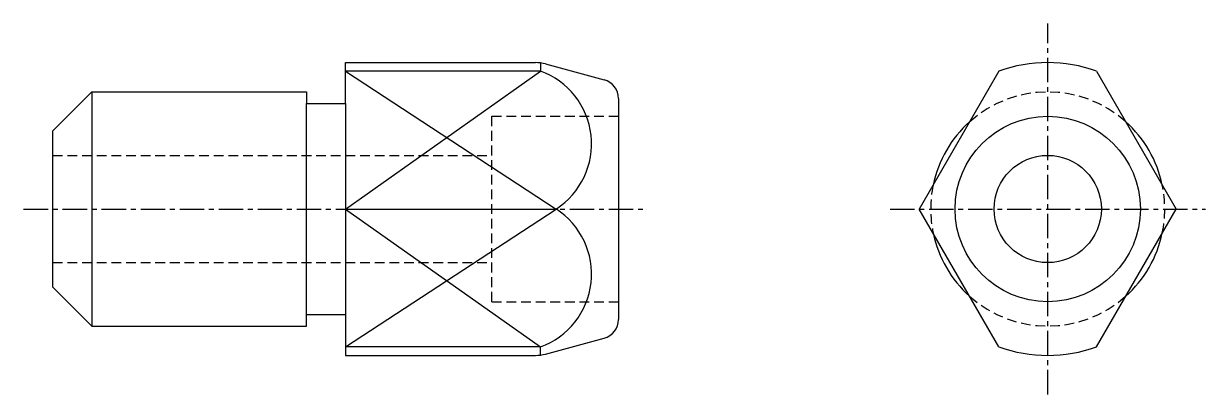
# Model space of a CAD drawing. Extents: x 33.5 to 94.1, y -7.5 to 59.5.
# Drawn here: x 33.5 to 94.1, y 40.5 to 59.5 of the extents above; entities outside this region: 2.
import ezdxf

# ---------------------------------------------------------------- set-up
doc = ezdxf.new("R2010")
doc.units = 0
doc.linetypes.add('CENTER', pattern=[2, 1.25, -0.25, 0.25, -0.25])
doc.linetypes.add('DASHED', pattern=[0.75, 0.5, -0.25])
doc.layers.get('0').update_dxf_attribs({"linetype": 'CONTINUOUS'})
doc.layers.add('CENTER', color=1, linetype='CENTER')
doc.styles.get("Standard").update_dxf_attribs({"font": 'txt.shx', "bigfont": 'extfont.shx'})

msp = doc.modelspace()

# ---------------------------------------------------------------- linework, layer by layer
for p, q in [((50, 55.4), (50, 57.5)), ((50, 57.5), (59.737, 57.5)), ((60, 57.071), (50, 57.071)), ((60, 57.483), (60, 57.071)), ((60.254, 57.432), (63.259, 56.627)), ((83.5, 57.071), (79.418, 50)), ((88.5, 57.071), (92.582, 50)), ((37, 56), (35, 54)), ((37, 56), (37, 44)), ((37, 56), (48, 56)), ((48, 56), (48, 55.4)), ((48, 44.6), (48, 55.4)), ((48, 55.4), (50, 55.4)), ((50, 55.4), (50, 44.6)), ((64, 55.661), (64, 44.339)), ((35, 46), (35, 54)), ((50, 50), (60.8, 50)), ((83.5, 42.929), (79.418, 50)), ((88.5, 42.929), (92.582, 50)), ((37, 44), (35, 46)), ((48, 44), (48, 44.6)), ((48, 44.6), (50, 44.6)), ((50, 44.6), (50, 42.5)), ((37, 44), (48, 44)), ((60.254, 42.568), (63.259, 43.373)), ((60, 42.929), (50, 42.929)), ((50, 42.5), (59.737, 42.5)), ((60, 42.517), (60, 42.929))]:
    msp.add_line(p, q)
at = {"color": 3}
for p, q in [((50, 57.071), (60.8, 50)), ((50, 50), (60, 57.071)), ((50, 50), (60, 42.929)), ((50, 42.929), (60.8, 50))]:
    msp.add_line(p, q, dxfattribs=at)
at = {"color": 3, "linetype": 'DASHED'}
for p, q in [((57.5, 54.75), (64, 54.75)), ((57.5, 45.25), (57.5, 54.75)), ((35, 52.75), (57.5, 52.75)), ((35, 47.25), (57.5, 47.25)), ((57.5, 45.25), (64, 45.25))]:
    msp.add_line(p, q, dxfattribs=at)
for radius in [4.75, 2.75]:
    msp.add_circle((86, 50), radius)
for centre, radius, start, end in [((59.737, 55.5), 2, 75, 90), ((58.639, 53.336), 3.975, 302.92893, 69.98073), ((86, 50), 7.5, 70.52878, 109.47122), ((63, 55.661), 1, 0, 75), ((58.639, 46.664), 3.975, 290.01927, 57.07107), ((63, 44.339), 1, 285, 0), ((59.737, 44.5), 2, 270, 285), ((86, 50), 7.5, 250.52878, 289.47122)]:
    msp.add_arc(centre, radius, start, end)
for start, end in [(48.17659, 131.82341), (168.17659, 191.82341), (348.17659, 11.82341), (228.17659, 311.82341)]:
    msp.add_arc((86, 50), 6, start, end, dxfattribs=at)
at = {"color": 7, "linetype": 'CONTINUOUS'}
for start, end in [(131.82341, 168.17659), (11.82341, 48.17659), (191.82341, 228.17659), (311.82341, 348.17659)]:
    msp.add_arc((86, 50), 6, start, end, dxfattribs=at)
at = {"layer": 'CENTER', "color": 1, "linetype": 'CENTER'}
for p, q in [((86, 40.5), (86, 59.5)), ((33.5, 50), (65.5, 50)), ((77.918, 50), (94.082, 50))]:
    msp.add_line(p, q, dxfattribs=at)

# ---------------------------------------------------------------- texts
at = {"color": 7, "linetype": 'CONTINUOUS'}
for s, p in [('JPTMD-R12-15.00', (35, -1.5)), ('JPTMD-R12', (35, -7.5))]:
    msp.add_text(s, height=3, dxfattribs=at).set_placement(p)

doc.saveas('drawing.dxf')
